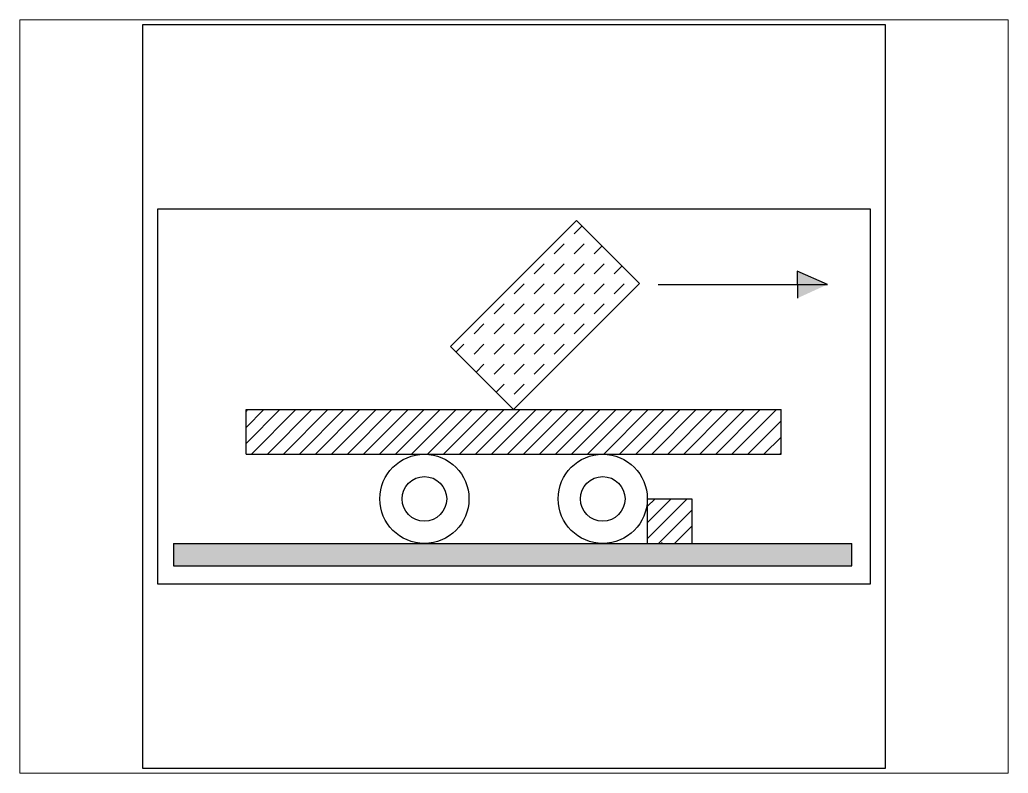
# Paper-space layout 'Layout1' of a CAD drawing. Header units: millimetres. Extents: x 27 to 240, y 20 to 183.
# The model-space entities are those that its viewports show. They can reach past a viewport. Long polylines and large blocks are cut down to what shows.
import ezdxf

# ---------------------------------------------------------------- set-up
doc = ezdxf.new("R2010")
doc.units = ezdxf.units.MM
doc.layers.get('0').update_dxf_attribs({"color": 2})
doc.layers.add('1', color=1, linetype='Continuous')
doc.layers.add('2', color=7, linetype='Continuous')

msp = doc.modelspace()

# ---------------------------------------------------------------- hatches: boundary and pattern name
at = {"layer": '2'}
h = msp.add_hatch(color=256, dxfattribs=at)
h.paths.add_polyline_path([(881.3, 668.5), (881.5, 650.4), (922.1, 650.8)])
h.paths.add_polyline_path([(881.5, 650.4), (881.6, 632.3), (922.1, 650.8)])
msp.add_hatch(color=256, dxfattribs=at).paths.add_polyline_path([(954.8, 272.3), (954.8, 302.3), (41.9, 302.3), (41.9, 272.3)])

# ---------------------------------------------------------------- linework, layer by layer
at = {"color": 2}
msp.add_lwpolyline([(0, 0), (1000, 0), (1000, 1000), (0, 1000)], close=True, dxfattribs=at)
at = {"layer": '1', "color": 1}
for p, q in [((980, 752.1), (20, 752.1)), ((20, 752.1), (20, 247.9)), ((980, 247.9), (980, 752.1)), ((20, 247.9), (980, 247.9))]:
    msp.add_line(p, q, dxfattribs=at)
at = {"layer": '2'}
for p, q in [((414.6, 567.2), (584.3, 736.9)), ((669.1, 652), (584.3, 736.9)), ((580.9, 718.8), (591.6, 729.5)), ((553.9, 691.8), (567.4, 705.3)), ((580.9, 691.8), (594.3, 705.3)), ((607.8, 691.8), (618.6, 702.6)), ((527, 664.9), (540.5, 678.4)), ((553.9, 664.9), (567.4, 678.4)), ((580.9, 664.9), (594.3, 678.4)), ((607.8, 664.9), (621.3, 678.4)), ((634.8, 664.9), (645.5, 675.7)), ((881.3, 668.5), (881.6, 632.3)), ((922.1, 650.8), (881.3, 668.5)), ((499.4, 482.3), (669.1, 652)), ((500, 638), (513.5, 651.4)), ((527, 638), (540.5, 651.4)), ((553.9, 638), (567.4, 651.4)), ((580.9, 638), (594.3, 651.4)), ((607.8, 638), (621.3, 651.4)), ((634.8, 638), (648.2, 651.4)), ((694.2, 650.8), (922.1, 650.8)), ((473.1, 611), (486.6, 624.5)), ((500, 611), (513.5, 624.5)), ((527, 611), (540.5, 624.5)), ((553.9, 611), (567.4, 624.5)), ((580.9, 611), (594.3, 624.5)), ((607.8, 611), (621.3, 624.5)), ((446.2, 584.1), (459.6, 597.6)), ((473.1, 584.1), (486.6, 597.6)), ((500, 584.1), (513.5, 597.6)), ((527, 584.1), (540.5, 597.6)), ((553.9, 584.1), (567.4, 597.6)), ((580.9, 584.1), (594.3, 597.6)), ((499.4, 482.3), (414.6, 567.2)), ((421.9, 559.8), (432.7, 570.6)), ((446.2, 557.1), (459.6, 570.6)), ((473.1, 557.1), (486.6, 570.6)), ((500, 557.1), (513.5, 570.6)), ((527, 557.1), (540.5, 570.6)), ((553.9, 557.1), (567.4, 570.6)), ((448.9, 532.9), (459.6, 543.7)), ((473.1, 530.2), (486.6, 543.7)), ((500, 530.2), (513.5, 543.7)), ((527, 530.2), (540.5, 543.7)), ((475.8, 505.9), (486.6, 516.7)), ((500, 503.3), (513.5, 516.7)), ((139.4, 422.3), (139.4, 482.3)), ((139.4, 482.3), (859.4, 482.3)), ((139.4, 479.9), (141.9, 482.3)), ((139.4, 458.3), (163.4, 482.3)), ((139.4, 436.8), (185, 482.3)), ((146.5, 422.3), (206.5, 482.3)), ((168.1, 422.3), (228.1, 482.3)), ((189.6, 422.3), (249.6, 482.3)), ((211.2, 422.3), (271.2, 482.3)), ((232.7, 422.3), (292.7, 482.3)), ((254.3, 422.3), (314.3, 482.3)), ((275.8, 422.3), (335.8, 482.3)), ((297.4, 422.3), (357.4, 482.3)), ((318.9, 422.3), (378.9, 482.3)), ((340.5, 422.3), (400.5, 482.3)), ((362, 422.3), (422, 482.3)), ((383.6, 422.3), (443.6, 482.3)), ((405.2, 422.3), (465.2, 482.3)), ((426.7, 422.3), (486.7, 482.3)), ((448.3, 422.3), (508.3, 482.3)), ((469.8, 422.3), (529.8, 482.3)), ((491.4, 422.3), (551.4, 482.3)), ((512.9, 422.3), (572.9, 482.3)), ((534.5, 422.3), (594.5, 482.3)), ((556, 422.3), (616, 482.3)), ((577.6, 422.3), (637.6, 482.3)), ((599.1, 422.3), (659.1, 482.3)), ((620.7, 422.3), (680.7, 482.3)), ((642.2, 422.3), (702.2, 482.3)), ((663.8, 422.3), (723.8, 482.3)), ((685.3, 422.3), (745.3, 482.3)), ((706.9, 422.3), (766.9, 482.3)), ((728.4, 422.3), (788.4, 482.3)), ((750, 422.3), (810, 482.3)), ((771.5, 422.3), (831.5, 482.3)), ((793.1, 422.3), (853.1, 482.3)), ((859.4, 422.3), (859.4, 482.3)), ((814.6, 422.3), (859.4, 467.1)), ((836.2, 422.3), (859.4, 445.5)), ((139.4, 422.3), (859.4, 422.3)), ((857.8, 422.3), (859.4, 424)), ((679.4, 362.3), (679.4, 302.3)), ((679.4, 362.3), (739.4, 362.3)), ((679.4, 351.8), (690, 362.3)), ((679.4, 330.2), (711.5, 362.3)), ((679.4, 308.6), (733.1, 362.3)), ((739.4, 362.3), (739.4, 302.3)), ((694.6, 302.3), (739.4, 347.1)), ((716.2, 302.3), (739.4, 325.5)), ((41.9, 302.3), (954.8, 302.3)), ((41.9, 302.3), (41.9, 291.2)), ((41.9, 302.3), (41.9, 272.3)), ((697.9, 302.3), (699.2, 303.7)), ((954.8, 272.3), (954.8, 302.3)), ((41.9, 272.3), (954.8, 272.3))]:
    msp.add_line(p, q, dxfattribs=at)
for centre, radius in [((379.4, 362.3), 60), ((619.4, 362.3), 60), ((379.4, 362.3), 30), ((619.4, 362.3), 30)]:
    msp.add_circle(centre, radius, dxfattribs=at)

psp = doc.layouts.get("Layout1")

# ---------------------------------------------------------------- viewports
at = {"layer": '2'}
psp.add_viewport(center=(133.35, 101.6), size=(213.36, 162.56), view_center_point=(500, 500), view_height=1013.5747, dxfattribs=at)

doc.saveas('drawing.dxf')
